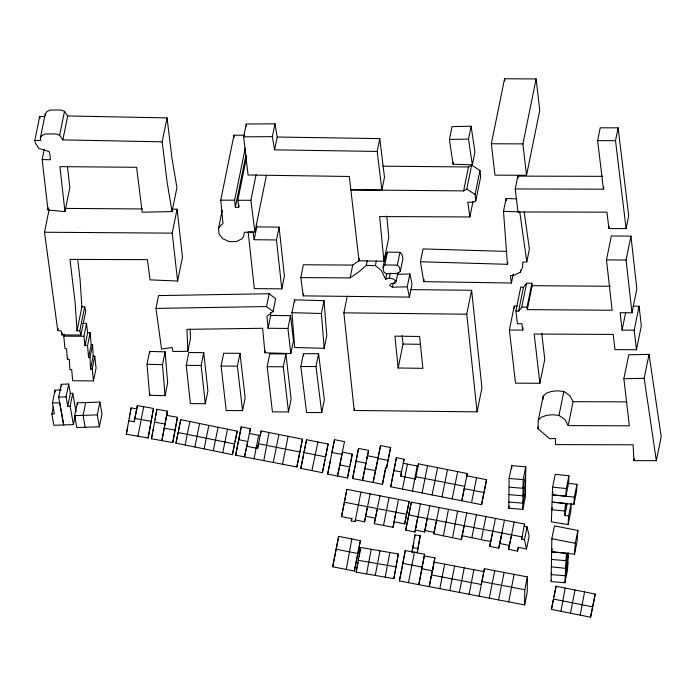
<?xml version="1.0" encoding="UTF-8"?>
<svg xmlns="http://www.w3.org/2000/svg" width="696" height="696" viewBox="0 0 696 696"><rect width="100%" height="100%" fill="white"/><g stroke="black" fill="none" stroke-linecap="round" stroke-linejoin="round"><path stroke-width="1.04" d="M525.576 483.015L525.758 466.825L511.725 465.641L509.115 478.465L508.776 508.228L522.8 509.411L525.41 496.587L525.576 483.015L522.966 495.839L522.8 509.411M511.69 468.904L511.725 465.641M524.601 604.911L524.801 589.747L527.403 576.923L514.135 574.374L484.416 568.693L479.057 596.185L524.601 604.911L527.211 592.087L527.403 576.923M525.758 466.825L523.148 479.648L522.966 495.839L508.933 494.63M564.917 582.761L566.431 553.233L551.632 551.806L551.841 538.756L554.451 525.932L577.898 530.439L577.088 541.297L574.487 554.12L551.632 551.806L551.11 581.569L564.917 582.761L567.527 569.937L568.406 552.668M552.937 491.898L552.337 494.856L565.892 496.161L568.502 483.337L568.928 475.725L555.225 474.359L552.615 487.174L551.38 521.887L568.127 524.54L570.737 511.717L571.242 503.165L568.632 515.988L568.127 524.54M537.965 428.71L538.304 420.21L543.167 396.276L546.099 393.292L551.441 391.448L557.322 390.813L563.856 391.448L569.885 395.702L573.086 401.67L568.214 425.604L629.358 425.83L623.877 378.72L628.749 354.786L649.046 354.377L661.2 436.731L656.328 460.665L633.96 460.648L633.082 444.814L555.469 444.587L555.408 438.436L549.718 438.776L537.965 428.71L538.382 426.631M543.045 399.46L543.167 396.276M565.892 496.161L566.318 488.54L568.928 475.725M568.632 515.988L564.769 515.545L565.457 503.443L552.085 502.086L573.922 504.409L576.532 491.585L576.958 484.294L568.571 483.433M573.922 504.409L574.348 497.118L576.958 484.294M574.487 554.12L575.288 543.263L577.898 530.439M411.971 551.954L414.973 534.902L420.227 535.624L417.217 552.676L411.971 551.954L412.371 549.979M414.677 538.078L414.973 534.902M417.217 552.676L420.227 535.624M560.933 611.297L565.152 588.05L595.228 594.053L590.582 617.213L551.415 609.409L553.468 599.065L592.618 606.877L595.228 594.053M356.126 572.121L360.58 547.43L398.321 553.972L393.858 578.654L356.126 572.121L357.335 566.205M359.197 556.33L360.58 547.43M393.858 578.654L398.321 553.972M126.315 434.147L131.109 407.917L136.79 408.935L137.356 405.585L153.485 408.448L148.118 438.045L126.315 434.147L127.725 427.24M129.43 418.226L129.761 416.165M130.1 414.103L131.109 407.917M148.118 438.045L153.485 408.448M128.499 420.741L134.18 421.759L137.356 405.585M263.81 460.604L268.987 432.503L302.438 439.176L296.853 466.999L235.666 455.184L241.251 426.857L250.403 428.719L244.505 456.88L247.793 441.542L238.641 439.681M167.44 411.153L161.864 440.638L166.744 415.355L177.454 417.287L172.747 442.595L151.467 438.758L156.896 409.265L167.44 411.153L166.518 416.356M155.138 419.679L155.486 417.6M155.834 415.521L156.896 409.265M172.747 442.595L177.454 417.287M346.243 569.432L351.871 538.982L360.397 540.67L354.36 571.033L332.653 566.762L338.682 536.381L351.871 538.982M366.575 573.93L371.194 549.292M385.227 577.158L389.838 552.511M412.476 491.072L417.174 466.015L418.052 466.198L418.496 463.893L467.312 473.524L466.694 476.621M580.186 615.142L584.579 591.939M462.588 533.641L461.387 539.557L452.565 537.721L457.594 511.108L524.61 524.053L524.192 526.307L527.072 526.855L529.151 536.181L526.541 549.005L518.337 547.3L517.459 551.11L508.567 549.266L509.368 545.316M433.878 563.221L434.904 557.914L424.299 555.887L418.827 584.657L479.057 596.185M424.603 554.251L418.827 584.657L399.391 580.942L405.263 550.527L424.603 554.251L424.229 556.322M375.257 575.427L379.999 550.806M165.987 419.505L166.361 417.435M443.387 535.833L448.494 509.324L457.594 511.108M398.495 499.389L394.11 521.8L404.68 523.853L409.118 501.451L346.86 489.366L341.51 516.632L351.75 518.624L351.315 520.947L355.082 521.669L355.482 519.703M254.057 458.725L258.634 435.278L260.2 435.574L261.13 430.946L268.987 432.503M402.184 567.083L405.263 550.527M469.087 594.297L473.88 569.728L483.868 571.633L481.258 584.457L431.52 574.94L429.215 586.65L434.904 557.914M570.476 613.202L575.018 590.025M137.965 436.227L143.698 406.708M375.709 516.763L374.3 523.662L393.057 527.307L395.885 512.212M420.454 503.921L411.353 502.155L405.707 530.065L414.912 532.022L420.454 503.921L448.494 509.324M481.371 539.687L485.921 516.562M483.824 571.842L484.416 568.693M526.541 549.005L524.471 539.67L521.582 539.13L522 536.877L408.743 514.979L411.353 502.155M344.311 502.782L346.86 489.366M404.68 523.853L409.118 501.451M352.62 478.517L358.527 448.415L368.584 450.373L362.512 480.423L352.62 478.517L355.23 465.694M355.43 464.676L358.527 448.415M367.523 455.802L378.206 457.872L373.1 482.493L382.469 484.32L385.627 467.747L386.55 467.93L390.604 447.528L380.538 445.57L373.1 482.493L362.512 480.423L365.974 463.197L355.926 461.239M385.871 467.355L382.469 484.32M386.55 467.93L390.604 447.528M414.912 532.022L417.844 516.745M429.754 505.705L424.865 530.482L434.147 532.405L439.124 507.523M508.706 601.866L514.135 574.374M194.915 446.997L175.958 443.152L178.15 432.503L234.595 444.005L232.403 454.662L194.915 446.997L199.569 423.507M241.251 426.857L235.666 455.184M383.522 525.445L389.029 497.544M393.832 470.505L401.496 472.027L400.696 476.099L415.442 479.022L415.886 476.708L464.71 486.347L461.805 500.789L390.673 486.774L396.433 457.681L404.106 459.203L403.306 463.275L417.174 466.015M408.448 582.683L414.451 552.302M415.329 530.056L424.551 531.97L427.153 518.529M432.442 570.65L432.851 568.528L432.451 570.633M439.811 588.677L444.674 564.143L473.88 569.728M466.764 512.865L462.205 535.737L490.767 541.618L495.456 518.416M471.836 537.73L476.412 514.736M282.532 464.232L288.083 436.314M335.263 553.938L338.682 536.381M355.082 521.669L360.946 492.107M354.36 571.033L360.397 540.67M355.395 520.025L364.547 521.8L370.098 493.882M396.433 457.681L390.673 486.774M402.471 489.097L407.456 464.102M422.115 492.968L427.535 465.685M481.562 504.696L483.946 492.524L464.258 488.653L461.805 500.789L481.562 504.696L486.556 479.701L466.868 475.829M484.172 491.872L486.556 479.701M327.659 474.089L334.506 439.655L344.52 441.621L337.525 476.047L327.659 474.089L330.269 461.265M347.495 478.004L349.67 466.912L339.865 464.963L337.525 476.047L347.495 478.004L352.28 454.088L342.475 452.148L339.865 464.963M350.105 465.18L352.28 454.088M452.565 537.721L433.852 533.875L436.514 520.347M449.755 590.582L454.662 566.039M590.582 617.213L592.618 606.877M185.145 445.014L189.877 421.524L218.118 427.274L237.205 431.181L232.403 454.662M296.853 466.999L302.438 439.176M300.794 468.382L306.553 439.733L328.129 444.039L322.379 472.688L300.794 468.382L303.404 455.558M489.262 598.151L494.778 570.677M514.17 522.026L509.446 545.481L499.763 543.489L504.478 520.156M554.025 596.585L556.078 586.25L565.152 588.05M204.111 448.885L208.852 425.395M273.276 462.448L278.905 434.487M367.488 506.705L365.591 516.249L375.335 518.137L379.99 495.796M378.015 458.142L380.538 445.57M432.103 494.943L437.593 467.668M461.387 539.557L464.154 525.689M459.317 592.418L464.258 567.884M222.746 452.687L227.505 429.206M246.828 446.327L257.59 448.398L258.52 443.761L299.837 452M366.949 458.481L368.584 450.373M67.425 166.257L69.817 187.676L64.946 211.61L47.989 209.983L42.169 159.567L50.373 159.732L49.955 154.555L49.138 151.58L38.976 148.492L35.418 143.202L34.8 140.505L39.672 116.571L44.657 116.432M34.8 140.505L40.777 140.34L40.377 137.843L45.249 113.909L46.91 111.534L50.286 110.046L60.682 110.003L64.519 111.29L67.712 115.954L62.84 139.887L162.185 141.836L167.049 117.902L67.712 115.954M42.169 159.567L44.292 149.161M62.84 139.887L59.647 135.233L64.519 111.29M47.989 209.983L48.416 207.895M80.919 335.011L79.805 330.817L76.995 330.861L81.867 306.927L84.677 306.884L85.791 311.077L80.919 335.011L61.953 334.967L61.257 330.957L57.759 330.53L44.5 232.229L49.155 209.339M57.759 330.53L58.177 328.451M61.953 334.967L62.37 332.888M94.769 356.143L92.159 368.958L90.567 369.054L93.168 356.239L94.769 356.143L96.074 368.106L93.464 380.93L72.706 380.729L71.671 369.532L69.922 369.628L69.33 359.536L67.416 359.527L66.511 348.705L64.946 348.522L63.797 336.177L64.197 334.202M75.22 415.738L73.411 424.612L53.862 425.282L51.852 413.972L54.358 413.876L52.435 402.958L55.045 390.134L61.248 389.934M51.852 413.972L53.253 407.064M52.435 402.958L59.673 402.714L63.684 424.943L58.681 397.111L61.283 384.288L68.678 384.035L70.322 393.388L67.721 406.203L70.139 406.133L72.749 393.31L70.322 393.388M67.416 359.527L67.817 357.561M67.721 406.203L66.068 396.859L68.678 384.035M79.805 330.817L84.677 306.884M85.025 345.66L87.626 332.836L90.158 332.688L87.548 345.512L85.025 345.66L83.938 336.255L86.548 323.431L82.311 323.414M74.716 415.634L77.326 402.81L99.902 402.07L101.99 413.972L99.38 426.796L76.804 427.553L74.716 415.634L97.301 414.894L99.902 402.07M91.159 344.668L92.603 344.72L89.993 357.544L88.549 357.492L91.159 344.668L90.158 332.688M85.686 402.549L83.076 415.364L85.129 427.274M64.946 211.61L59.917 166.64L136.607 167.301L142.201 212.202L172.042 211.593L176.915 187.659L171.99 158.323L167.049 117.902M190.086 329.095L190.478 338.517L187.868 351.341L172.947 351.48L172.069 347.443L161.559 349.079L155.965 308.406L158.566 295.582L269.152 293.729L275.66 298.688L273.05 311.512L266.959 316.288L268.108 328.251L287.926 328.477L290.536 315.653L270.718 315.427L268.108 328.251M76.995 330.861L75.212 303.386L69.957 259.399L147.387 259.651L150.058 279.862L177.611 281.045L172.216 233.143L177.089 209.209L172.756 209.174M134.18 421.759L136.79 408.935M147.013 364.26L149.614 351.436L165.091 351.837L167.658 382.852L165.056 395.676L149.605 395.293L147.013 364.26L162.481 364.66L165.091 351.837M149.605 395.293L150.005 393.327M177.611 281.045L182.482 257.111L177.089 209.209M151.467 438.758L152.676 432.834M153.076 430.868L153.477 428.893M186.232 365.348L188.842 352.524L203.745 352.655L207.904 390.917L205.294 403.732L190.408 403.593L186.232 365.348L201.135 365.478L203.745 352.655M266.385 175.557L254.901 232.003L244.47 232.264L243.591 236.388L242.051 238.771L236.51 241.521L229.358 241.686L222.842 238.745L219.075 234.073L218.544 228.366L221.432 224.643L223.007 223.651L220.745 200.178L233.96 135.215L244.67 135.233M218.544 228.366L222.224 210.262M175.958 443.152L180.76 419.679L189.877 421.524M386.759 216.064L388.803 237.371L383.94 261.305L359.032 260.774L349.314 176.471L248.08 175.001L243.644 136.834L246.254 124.01L274.972 123.827L277.191 137.025L274.581 149.849L377.171 151.424L379.781 138.608L277.191 137.025M239.146 205.189L238.711 207.321L235.335 207.373L234.656 200.204L245.279 148.022M235.335 207.373L245.958 155.182M238.711 207.321L237.815 200.239L246.697 156.574M254.901 232.003L250.865 200.317L256.058 174.757M221.084 366.07L223.694 353.246L239.99 353.324L245.157 397.825L242.547 410.649L226.252 410.57L221.084 366.07L237.38 366.148L239.99 353.324M274.581 149.849L272.371 136.651L274.972 123.827M256.78 226.896L279.087 227.114L276.477 239.937L254.17 239.72L256.78 226.896L256.398 224.051M218.118 427.274L213.263 450.738M273.05 311.512L266.542 306.553L269.152 293.729M290.536 315.653L293.451 340.736L290.841 353.559L264.924 352.802L265.333 350.827M254.17 239.72L253.153 232.125L248.176 232.003L254.31 288.614L281.802 288.866L284.412 276.042L279.087 227.114M267.168 366.705L269.778 353.881L285.891 353.951L291.119 399.13L288.509 411.954L272.423 411.875L267.168 366.705L283.281 366.775L285.891 353.951M257.59 448.398L261.13 430.946M291.946 312.678L294.547 299.854L324.005 300.672L326.781 335.489L324.171 348.305L294.721 347.495L291.946 312.678L321.395 313.496L324.005 300.672M397.146 274.294L409.848 273.972L412.049 284.264L409.439 297.088L303.265 295.87L300.776 277.6L303.386 264.776L352.707 265.08L359.345 260.478M303.265 295.87L303.665 293.895M300.829 366.54L303.439 353.725L318.577 353.699L324.336 399.721L321.735 412.537L306.605 412.563L300.829 366.54L315.975 366.522L318.577 353.699M306.553 439.733L303.943 452.557L315.332 454.827L325.528 456.863L328.129 444.039M300.776 277.6L350.097 277.904L352.707 265.08M410.727 289.606L471.618 290.284L481.945 387.924L477.073 411.858L354.186 410.466L343.876 312.843L347.26 296.191M317.941 442.012L311.895 470.592M359.032 260.774L359.458 258.695M322.379 472.688L324.98 459.865M350.097 277.904L359.223 271.579L366.27 265.385L367.279 260.461M383.94 261.305L379.642 216.56L469.878 216.961L467.79 202.188L472.575 202.24L475.786 200.866L480.658 176.932L479.944 170.503L471.653 165.152L466.781 189.086L463.623 190.904L350.888 189.843L381.878 190.051L384.488 177.236L379.781 138.608M334.506 439.655L331.896 452.47L341.919 454.445M409.848 273.972L407.247 286.796L392.422 287.17L389.699 285.49L391.187 283.533L394.719 283.098L396.198 281.193L393.405 279.035L389.351 277.921L385.671 279.261L381.225 270.265L375.37 265.646L376.379 260.713M383.017 267.281L385.627 254.458L387.437 252.126L399.974 252.309L402.01 254.31L402.932 258.555L400.322 271.37L397.99 273.38L386.158 273.745L383.914 272.119L383.017 267.281L384.827 264.941L387.437 252.126M354.186 410.466L354.603 408.378M385.671 279.261L386.872 273.345M389.351 277.921L390.352 272.989M341.51 516.632L344.111 503.817M332.653 566.762L335.054 554.921M392.422 287.17L393.223 283.22M400.322 271.37L399.4 267.134L397.373 265.132L399.974 252.309M394.719 283.098L395.119 281.132M396.198 281.193L397.999 272.31M351.315 520.947L351.915 517.989M366.923 458.751L367.323 456.785M364.547 521.8L365.748 515.884M357.735 564.23L358.135 562.255M398.155 368.001L394.919 336.133L419.627 336.481L422.881 368.332L398.155 368.001L403.027 344.068L402.157 335.568M513.222 274.154L511.412 283.028L423.751 281.645L420.445 261.748L423.055 248.924L506.81 251.404M449.425 139.435L452.026 126.611L471.122 126.246L474.95 152.041L472.34 164.865L453.026 164.221L449.425 139.435L468.512 139.07L471.122 126.246M423.751 281.645L424.151 279.67M453.026 164.221L453.435 162.246M400.696 476.099L404.106 459.203M393.057 527.307L394.258 521.391M463.623 190.904L468.486 166.97L471.653 165.152M415.442 479.022L418.496 463.893M405.707 530.065L408.317 517.241M469.878 216.961L473.054 201.344M475.786 200.866L475.081 194.445L479.944 170.503M399.391 580.942L401.992 568.119M491.341 143.75L504.557 78.787L536.12 78.926L539.757 110.333L526.533 175.296L494.978 175.14L491.341 143.75L522.905 143.898L536.12 78.926M415.73 528.09L416.121 526.106M412.772 548.013L413.781 543.08M477.073 411.858L466.746 314.218L471.618 290.284M424.551 531.97L424.952 529.995M425.465 527.524L425.865 525.55M433.852 533.875L434.252 531.901M441.951 496.892L447.502 469.609M420.445 261.748L507.419 264.323L503.495 211.323L506.105 198.499L516.954 198.882M431.024 577.776L431.424 575.801M431.52 574.94L434.13 562.116L444.674 564.143M457.707 471.627L452.148 498.893M515.231 188.955L603.449 189.164L597.62 140.618L600.23 127.794L618.118 127.846L628.697 215.76L626.087 228.584L608.904 228.558L606.947 212.167L518.007 211.967L515.231 188.955L517.841 176.131L602.832 176.332M507.419 264.323L507.819 262.349M464.258 488.653L467.312 473.524M476.603 477.743L471.505 502.712M511.412 283.028L510.325 275.807L514.649 274.955L520.277 272.293L520.678 270.318M541.784 333.645L544.759 359.336L539.896 383.27L515.527 383.165L509.376 330.026L514.24 306.092L517.319 306.101M509.376 330.026L522.687 330.087L521.957 323.77L517.433 323.762L515.927 310.799L520.799 286.865L523.409 287.491L526.62 283.194L531.892 283.246L532.162 285.691L527.29 309.624L612.115 310.251L606.477 259.895L611.349 235.961L630.941 236.109L636.857 288.857L631.985 312.791L620.127 312.713L622.093 330.087L634.213 330.165L639.076 306.231L633.021 306.197M520.277 272.293L522.635 267.255L522.766 262.244L526.794 261.853L529.404 249.029L524.166 211.819M515.927 310.799L518.537 311.434L523.409 287.491M518.537 311.434L521.748 307.136L526.62 283.194M527.29 309.624L527.02 307.18L531.892 283.246M522.687 330.087L523.114 327.999M501.868 532.979L498.701 548.178L489.688 546.325L490.697 541.401M498.701 548.178L500.111 541.279M500.511 539.304L500.911 537.329M500.572 539.539L500.972 537.564M508.776 508.228L509.176 506.253M498.553 599.917L504.122 572.469M525.637 475.464L523.027 488.279L509.011 487.157M525.489 490.384L522.879 503.208L508.854 502.016M517.459 551.11L518.268 547.169M521.582 539.13L524.61 524.053M524.471 539.67L527.072 526.855M603.449 189.164L603.85 187.189M568.214 425.604L565.013 419.644L558.984 415.381L563.856 391.448M626.087 228.584L615.516 140.67L618.118 127.846M608.904 228.558L609.304 226.591M552.206 507.793L551.806 509.759L565.03 511.029L566.631 503.147M551.632 551.806L552.232 548.848M551.641 572.66L551.241 574.635L565.283 575.74L567.893 562.916M551.11 581.569L551.51 579.594M564.769 515.545L567.179 503.704M551.415 609.409L556.078 586.25M631.985 312.791L626.069 260.043L630.941 236.109M567.649 552.807L566.039 560.698L551.502 559.436M568.249 555.538L565.648 568.362L551.371 566.84M622.093 330.087L625.687 312.4M539.896 383.27L534.189 334.028L613.22 334.419L614.951 349.636L636.466 349.766L641.338 325.824L639.076 306.231M656.328 460.665L644.183 378.311L649.046 354.377M633.96 460.648L634.387 458.568M178.567 430.328L180.76 419.679M235.013 441.838L237.205 431.181M374.3 523.662L377.38 508.619L406.507 514.274M508.567 549.266L511.56 534.841M489.688 546.325L492.846 531.231M249.307 433.834L250.403 428.719M40.377 137.843L42.047 135.468L45.414 133.98L55.811 133.936L59.647 135.233M538.304 420.21L541.227 417.235L546.569 415.381L552.45 414.746L558.984 415.381M58.681 397.111L66.068 396.859M623.877 378.72L644.183 378.311M155.965 308.406L266.542 306.553M243.644 136.834L272.371 136.651M220.745 200.178L234.656 200.204M597.62 140.618L615.516 140.67M573.086 401.67L626.722 401.87M63.797 336.177L83.938 336.255M237.815 200.239L250.865 200.317M65.607 208.409L142.454 208.957M44.5 232.229L172.216 233.143M606.477 259.895L626.069 260.043M532.162 285.691L610.453 286.265M521.748 307.136L527.02 307.18M382.861 166.17L468.486 166.97M343.876 312.843L466.746 314.218M403.027 344.068L420.227 344.294M384.827 264.941L397.373 265.132M366.27 265.385L375.37 265.646M503.495 211.323L519.764 211.889L526.794 261.853M509.115 478.465L523.148 479.648M552.615 487.174L566.318 488.54M552.337 494.856L574.348 497.118M412.363 547.726L417.626 548.448M395.711 566.796L357.97 560.254M134.746 418.409L150.875 421.271M154.286 422.089L164.839 423.977M164.134 428.179L174.853 430.111M421.698 568.71L432.294 570.737M481.806 581.517L524.801 589.747M249.429 433.504L258.634 435.278M551.841 538.756L575.288 543.263M421.993 567.075L402.653 563.351M377.928 458.394L387.994 460.352M364.921 468.625L375.596 470.696M344.25 502.19L377.38 508.619M336.081 549.205L357.788 553.494M466.781 189.086L475.081 194.445M383.827 257.442L385.166 260.139M39.672 116.571L40.081 118.364M407.247 286.796L409.439 297.088M385.627 254.458L385.984 256.389M61.283 384.288L61.657 386.35M72.749 393.31L76.021 411.788M70.139 406.133L73.411 424.612M55.045 390.134L55.393 392.118M97.301 414.894L99.38 426.796M77.326 402.81L77.674 404.794M172.042 211.593L167.127 182.256L162.185 141.836M45.249 113.909L45.518 115.571M468.512 139.07L472.34 164.865M315.975 366.522L321.735 412.537M303.439 353.725L303.708 355.865M377.171 151.424L381.878 190.051M517.841 176.131L518.094 178.228M77.647 259.069L80.075 279.453L81.867 306.927M522.905 143.898L526.533 175.296M504.557 78.787L504.8 80.875M514.24 306.092L514.492 308.215M287.926 328.477L290.841 353.559M283.281 366.775L288.509 411.954M246.254 124.01L246.506 126.124M237.38 366.148L242.547 410.649M634.213 330.165L636.466 349.766M86.548 323.431L87.626 332.836M92.159 368.958L93.464 380.93M276.477 239.937L281.802 288.866M201.135 365.478L205.294 403.732M270.431 312.434L270.718 315.427M233.96 135.215L234.169 137.347M264.924 352.802L262.644 328.268L186.946 329.356L187.868 351.341M162.481 364.66L165.056 395.676M149.614 351.436L149.797 353.577M87.548 345.512L88.549 357.492M321.395 313.496L324.171 348.305M294.547 299.854L294.721 301.968M506.105 198.499L506.27 200.666M92.603 344.72L93.168 356.239M89.993 357.544L90.567 369.054"/></g></svg>
